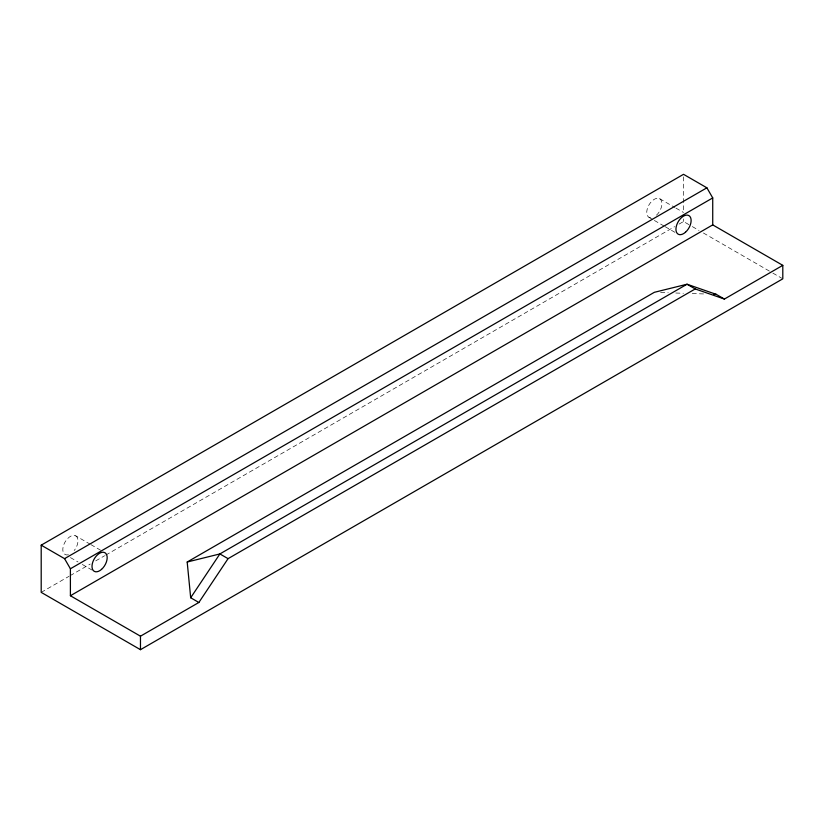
<?xml version="1.0" encoding="UTF-8"?>
<svg xmlns="http://www.w3.org/2000/svg" width="824" height="824" viewBox="0 0 824 824"><rect width="100%" height="100%" fill="white"/><g stroke="black" fill="none" stroke-linecap="round" stroke-linejoin="round"><path stroke-width="0.62" stroke-dasharray="4.12 3.09" d="M41.2 592.363L69.031 576.295M70.143 575.657L90.187 564.09M95.749 560.876L104.658 555.736M105.771 555.088L674.629 226.662M679.079 224.087L683.529 221.522L691.254 225.982M660.652 292.52L668.233 292.767M675.804 293.025L683.384 293.272M692.232 293.56L704.86 293.972M659.705 198.738L674.846 207.473M675.927 208.101L683.487 212.468M692.356 226.61L698.968 230.432M703.387 232.986L771.769 272.466M772.871 273.104L781.698 278.193M648.962 217.33L653.288 219.833M654.369 220.451L664.103 226.075M665.184 226.693L674.918 232.317M68.433 554.768A10.733 6.201 -60 0 1 63.819 544.582A10.733 6.201 -60 0 1 75.767 535.868L89.826 543.984M90.908 544.613L100.631 550.226M70.431 557.591L78.002 561.958M82.328 564.45L93.143 570.692M683.529 176.872L683.529 212.592M683.529 218.968L683.529 221.522M75.767 535.868A10.733 6.201 -60 0 1 74.191 550.566M650.538 217.814A10.733 6.201 -60 0 1 648.962 204.939A10.733 6.201 -60 0 1 660.91 199.861A10.733 6.201 -60 0 1 656.295 215.363"/><path stroke-width="1.24" d="M724.409 299.061L695.209 288.946L228.063 558.651L198.862 602.478L190.684 597.761L219.884 553.934L687.031 284.228L716.231 294.343L724.409 299.061L782.8 265.349L782.8 278.831L140.471 649.683L41.2 592.363L41.2 545.169L683.529 174.317L706.889 187.81L712.729 197.925L712.729 224.89L70.4 595.742L70.4 568.766L64.56 558.651L41.2 545.169M64.56 558.651L706.889 187.81M70.4 568.766L712.729 197.925M190.684 597.761L187.182 562.019L654.338 292.314L687.031 284.228L695.209 288.946M70.4 595.742L140.471 636.19L198.862 602.478M187.182 562.019L219.884 553.934L228.063 558.651M713.708 294.261L716.231 294.343M712.729 224.89L782.8 265.349M140.471 636.19L140.471 649.683M101.558 569.353A10.733 6.201 -60 0 0 104.957 552.729A10.733 6.201 -60 0 0 92.257 563.987A10.733 6.201 -60 0 0 101.558 569.353M685.496 232.224A10.733 6.201 -60 0 0 688.895 215.589A10.733 6.201 -60 0 0 676.195 226.858A10.733 6.201 -60 0 0 685.496 232.224"/></g></svg>
